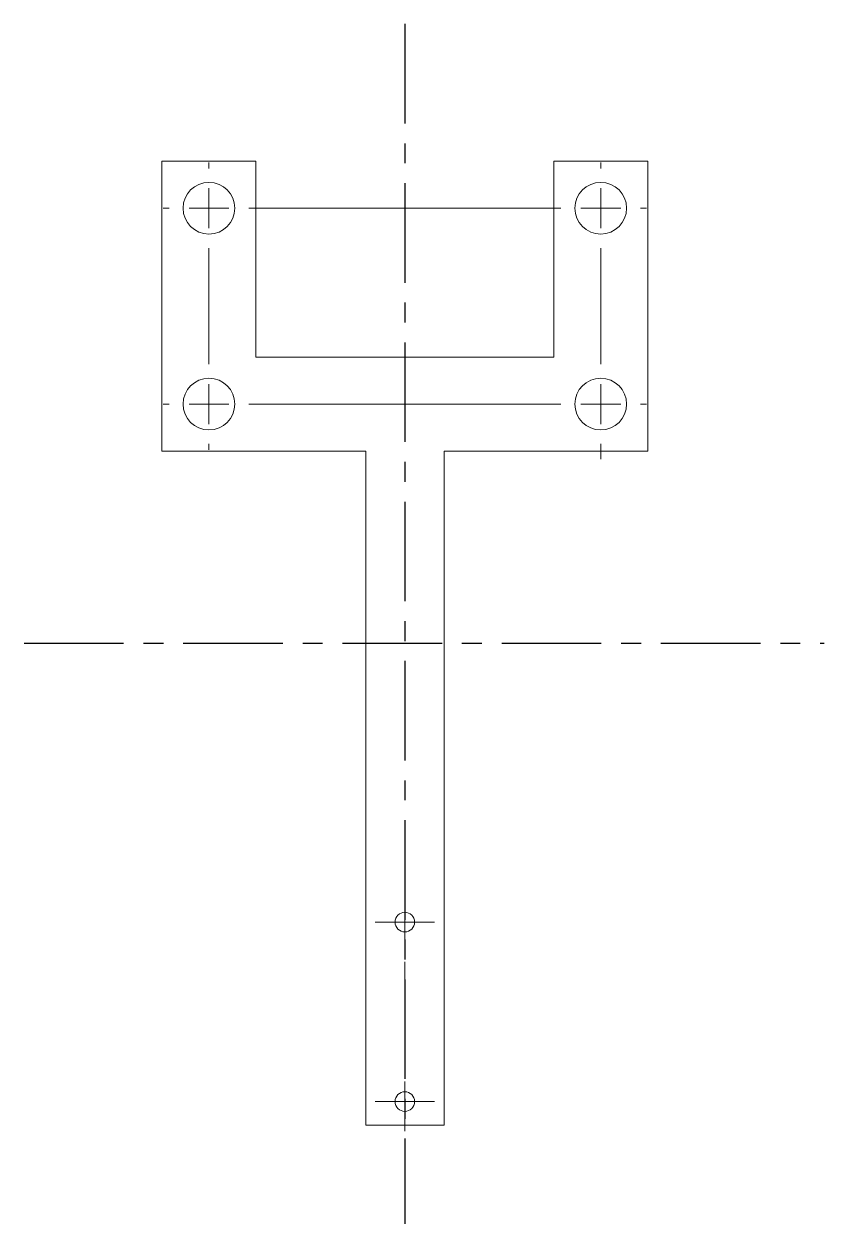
# Model space of a CAD drawing. Header units: inches. Extents: x 3.49 to 7.51, y 0.88 to 6.91.
import ezdxf

# ---------------------------------------------------------------- set-up
doc = ezdxf.new("R2010")
doc.units = ezdxf.units.IN
doc.header["$MEASUREMENT"] = 0
doc.linetypes.add('CENTERX2', pattern=[0.8, 0.5, -0.1, 0.1, -0.1])

# ---------------------------------------------------------------- blocks, each defined once
blk = doc.blocks.new('SW_CENTERMARKSYMBOL_0')
at = {"color": 0, "linetype": 'Continuous', "lineweight": 0}
for p, q in [((0, 1.1843), (0, 1.2142)), ((1.9685, 1.1843), (1.9685, 1.2142)), ((0, 0.9843), (0, 1.0843)), ((1.9685, 0.9843), (1.9685, 1.0843)), ((-0.2, 0.9843), (-0.2299, 0.9843)), ((0, 0.9843), (-0.1, 0.9843)), ((0, 0.9843), (0, 0.8843)), ((0, 0.9843), (0.1, 0.9843)), ((1.7685, 0.9843), (0.2, 0.9843)), ((1.9685, 0.9843), (1.8685, 0.9843)), ((1.9685, 0.9843), (1.9685, 0.8843)), ((1.9685, 0.9843), (2.0685, 0.9843)), ((2.1685, 0.9843), (2.1984, 0.9843)), ((0, 0.2), (0, 0.7843)), ((1.9685, 0.2), (1.9685, 0.7843)), ((0, 0), (0, 0.1)), ((1.9685, 0), (1.9685, 0.1)), ((-0.2, 0), (-0.2299, 0)), ((0, 0), (-0.1, 0)), ((0, 0), (0, -0.1)), ((0, 0), (0.1, 0)), ((1.7685, 0), (0.2, 0)), ((1.9685, 0), (1.8685, 0)), ((1.9685, 0), (1.9685, -0.1)), ((1.9685, 0), (2.0685, 0)), ((2.1685, 0), (2.1984, 0)), ((0, -0.2), (0, -0.2299)), ((1.9685, -0.2), (1.9685, -0.276))]:
    blk.add_line(p, q, dxfattribs=at)
blk = doc.blocks.new('SW_CENTERMARKSYMBOL_1')
at = {"color": 0, "linetype": 'Continuous', "lineweight": 0}
for p, q in [((0, 0.1), (0, 0.1492)), ((0, 0), (0, 0.1)), ((-0.1, 0), (-0.1492, 0)), ((0, 0), (-0.1, 0)), ((0, 0), (0.1, 0)), ((0, 0), (0, -0.1)), ((0.1, 0), (0.1492, 0)), ((0, -0.2), (0, -0.7016)), ((0, -0.9016), (0, -0.8016)), ((-0.1, -0.9016), (-0.1492, -0.9016)), ((0, -0.9016), (-0.1, -0.9016)), ((0, -0.9016), (0.1, -0.9016)), ((0, -0.9016), (0, -1.0016)), ((0.1, -0.9016), (0.1492, -0.9016)), ((0, -1.0016), (0, -1.0508))]:
    blk.add_line(p, q, dxfattribs=at)

msp = doc.modelspace()

# ---------------------------------------------------------------- linework, layer by layer
at = {"color": 7, "linetype": 'CENTERX2'}
for p, q in [((5.4009, 6.9063), (5.4009, 0.8776)), ((3.4876, 3.7959), (7.5067, 3.7959))]:
    msp.add_line(p, q, dxfattribs=at)
at = {"color": 7, "linetype": 'Continuous', "lineweight": 15}
for p, q in [((4.1804, 6.2171), (4.1804, 4.7604)), ((4.6529, 6.2171), (4.1804, 6.2171)), ((4.6529, 5.2329), (4.6529, 6.2171)), ((6.1489, 5.2329), (6.1489, 6.2171)), ((6.6214, 6.2171), (6.1489, 6.2171)), ((6.6214, 4.7604), (6.6214, 6.2171)), ((4.6529, 5.2329), (6.1489, 5.2329)), ((5.2041, 4.7604), (4.1804, 4.7604)), ((5.2041, 1.3746), (5.2041, 4.7604)), ((5.5978, 4.7604), (6.6214, 4.7604)), ((5.5978, 4.7604), (5.5978, 1.3746)), ((5.2041, 1.3746), (5.5978, 1.3746))]:
    msp.add_line(p, q, dxfattribs=at)
for centre, radius in [((4.4167, 5.9809), 0.1299), ((6.3852, 5.9809), 0.1299), ((4.4167, 4.9966), 0.1299), ((6.3852, 4.9966), 0.1299), ((5.4009, 2.3943), 0.0492), ((5.4009, 1.4927), 0.0492)]:
    msp.add_circle(centre, radius, dxfattribs=at)

# ---------------------------------------------------------------- block references
at = {"color": 7, "linetype": 'Continuous', "lineweight": 0}
for name, p in [('SW_CENTERMARKSYMBOL_0', (4.4167, 4.9966)), ('SW_CENTERMARKSYMBOL_1', (5.4009, 2.3943))]:
    msp.add_blockref(name, p, dxfattribs=at)

doc.saveas('drawing.dxf')
